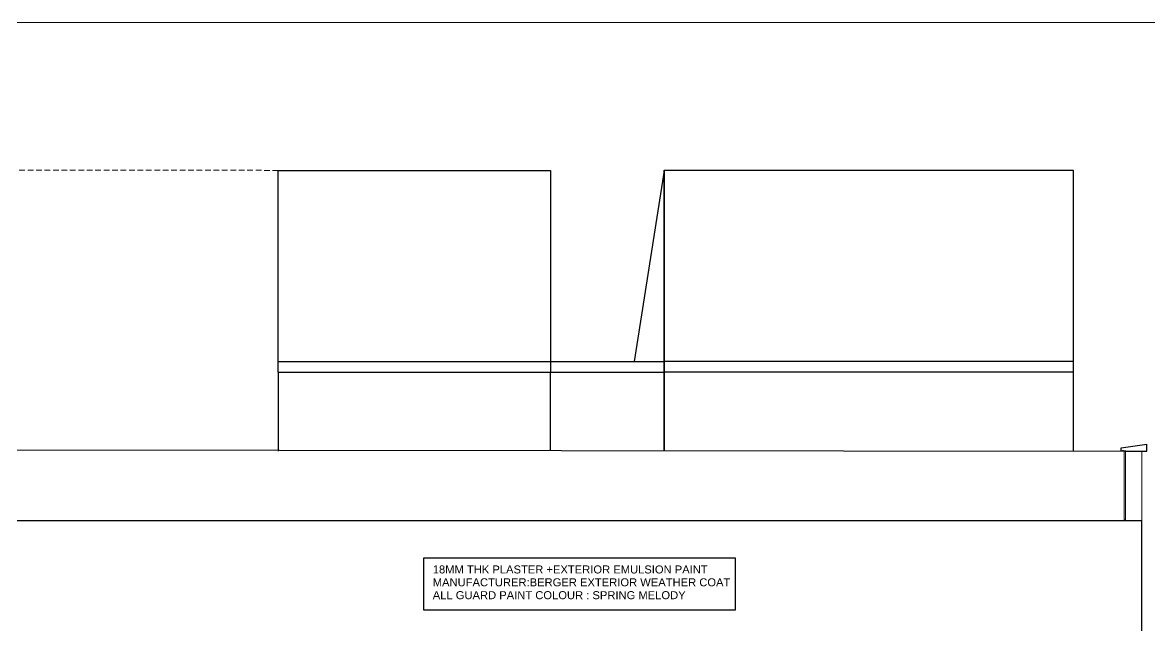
# Model space of a CAD drawing. Header units: millimetres. Extents: x -1932176 to 78768, y -1967 to 1266654.
# Drawn here: x -519550 to -503665, y 505565 to 514061 of the extents above; entities that cross this region are included whole.
import ezdxf

# ---------------------------------------------------------------- set-up
doc = ezdxf.new("R2010")
doc.units = ezdxf.units.MM
doc.linetypes.add('HIDDEN2', pattern=[4.7625, 3.175, -1.5875])
doc.layers.add('PLASTER', color=252, linetype='Continuous', lineweight=15)
doc.layers.add('SHEET', color=7, linetype='Continuous', lineweight=13)
doc.styles.get("Standard").update_dxf_attribs({"font": 'arial.ttf'})

msp = doc.modelspace()

# ---------------------------------------------------------------- linework, layer by layer
at = {"color": 7, "linetype": 'HIDDEN2', "lineweight": 20, "ltscale": 25}
msp.add_line((-515944.79957, 511978.20414), (-528162.86417, 511982.50621), dxfattribs=at)
at = {"ltscale": 30}
for p, q in [((-515944.79957, 509133.20414), (-515944.79957, 511978.20414)), ((-515944.79957, 511978.20414), (-512109.12908, 511978.20414)), ((-512109.12908, 511978.20414), (-512109.12908, 509133.20414)), ((-510506.34422, 511978.20414), (-510930.19312, 509283.20414)), ((-510506.34422, 509137.50621), (-510506.34422, 511982.50621)), ((-510506.34422, 511982.50621), (-504742.15471, 511982.50621)), ((-510506.34422, 511978.20414), (-510506.34422, 508026.86445)), ((-504742.15471, 511982.50621), (-504742.15471, 508020.35127)), ((-515944.79957, 509283.20414), (-510506.34422, 509283.20414)), ((-510506.34422, 509287.50621), (-504742.15471, 509287.50621)), ((-515944.79957, 509133.20414), (-515944.79957, 508021.94896)), ((-515944.79957, 509133.20414), (-510506.34422, 509133.20414)), ((-512109.12908, 508025.41579), (-512109.12908, 509133.20414)), ((-510506.34422, 508026.86445), (-510506.34422, 509137.50621)), ((-510506.34422, 509137.50621), (-504742.15471, 509137.50621)), ((-503771.3111, 507037.50621), (-520174.35117, 507037.50621)), ((-503771.3111, 480487.50621), (-503771.3111, 507037.50621))]:
    msp.add_line(p, q, dxfattribs=at)
at = {"color": 252, "ltscale": 30}
msp.add_line((-519924.35117, 508037.50621), (-504001.3111, 508019.51416), dxfattribs=at)
at = {"color": 18, "linetype": 'Continuous', "lineweight": 30, "ltscale": 5, "true_color": 0x000000}
for p, q in [((-504063.11709, 508069.51416), (-503700.96943, 508120.78222)), ((-504063.11709, 508019.51416), (-504063.11709, 508069.51416)), ((-504044.64308, 508019.51416), (-504063.11709, 508019.51416)), ((-503997.04326, 508019.51416), (-504030.36129, 508019.51416)), ((-503997.04326, 508019.51416), (-503767.04326, 508019.51416)), ((-503800.90369, 508019.51416), (-503700.96943, 508019.51416)), ((-503700.96943, 508019.51416), (-503700.96943, 508120.78222))]:
    msp.add_line(p, q, dxfattribs=at)
at = {"linetype": 'ByBlock', "lineweight": 20}
for p, q in [((-504001.36866, 508020.40283), (-503771.36866, 508020.40283)), ((-504001.3111, 508020.40283), (-504001.3111, 507037.50621)), ((-503771.3111, 508019.50621), (-504001.3111, 508019.50621)), ((-503771.3111, 507037.50621), (-503771.3111, 508020.40283))]:
    msp.add_line(p, q, dxfattribs=at)
msp.add_line((-504001.3111, 507037.50621), (-504001.3111, 507057.50621))
at = {"ltscale": 30}
msp.add_lwpolyline([(-513894.08152, 506516.3482), (-509505.81726, 506516.3482), (-509505.81726, 505781.89962), (-513894.08152, 505781.89962)], close=True, dxfattribs=at)
msp.add_arc((-504037.50218, 508019.51416), 7.14089, 0, 180)
at = {"layer": 'PLASTER', "linetype": 'ByBlock', "lineweight": 20}
msp.add_line((-504021.3111, 508020.40283), (-504021.3111, 507037.50621), dxfattribs=at)
at = {"layer": 'SHEET'}
msp.add_lwpolyline([(-536918.91497, 514060.98471), (-486983.16045, 514060.98471), (-486983.16045, 476454.19657), (-536918.91497, 476454.19657)], close=True, dxfattribs=at)

# ---------------------------------------------------------------- texts
at = {"ltscale": 30}
for s, p in [('18MM THK PLASTER +EXTERIOR EMULSION PAINT', (-513767.46208, 506297.40703)), ('MANUFACTURER:BERGER EXTERIOR WEATHER COAT ', (-513767.46208, 506116.14067)), ('ALL GUARD PAINT COLOUR : SPRING MELODY', (-513767.46208, 505934.87431))]:
    msp.add_text(s, height=112.8392728, dxfattribs=at).set_placement(p)

doc.saveas('drawing.dxf')
